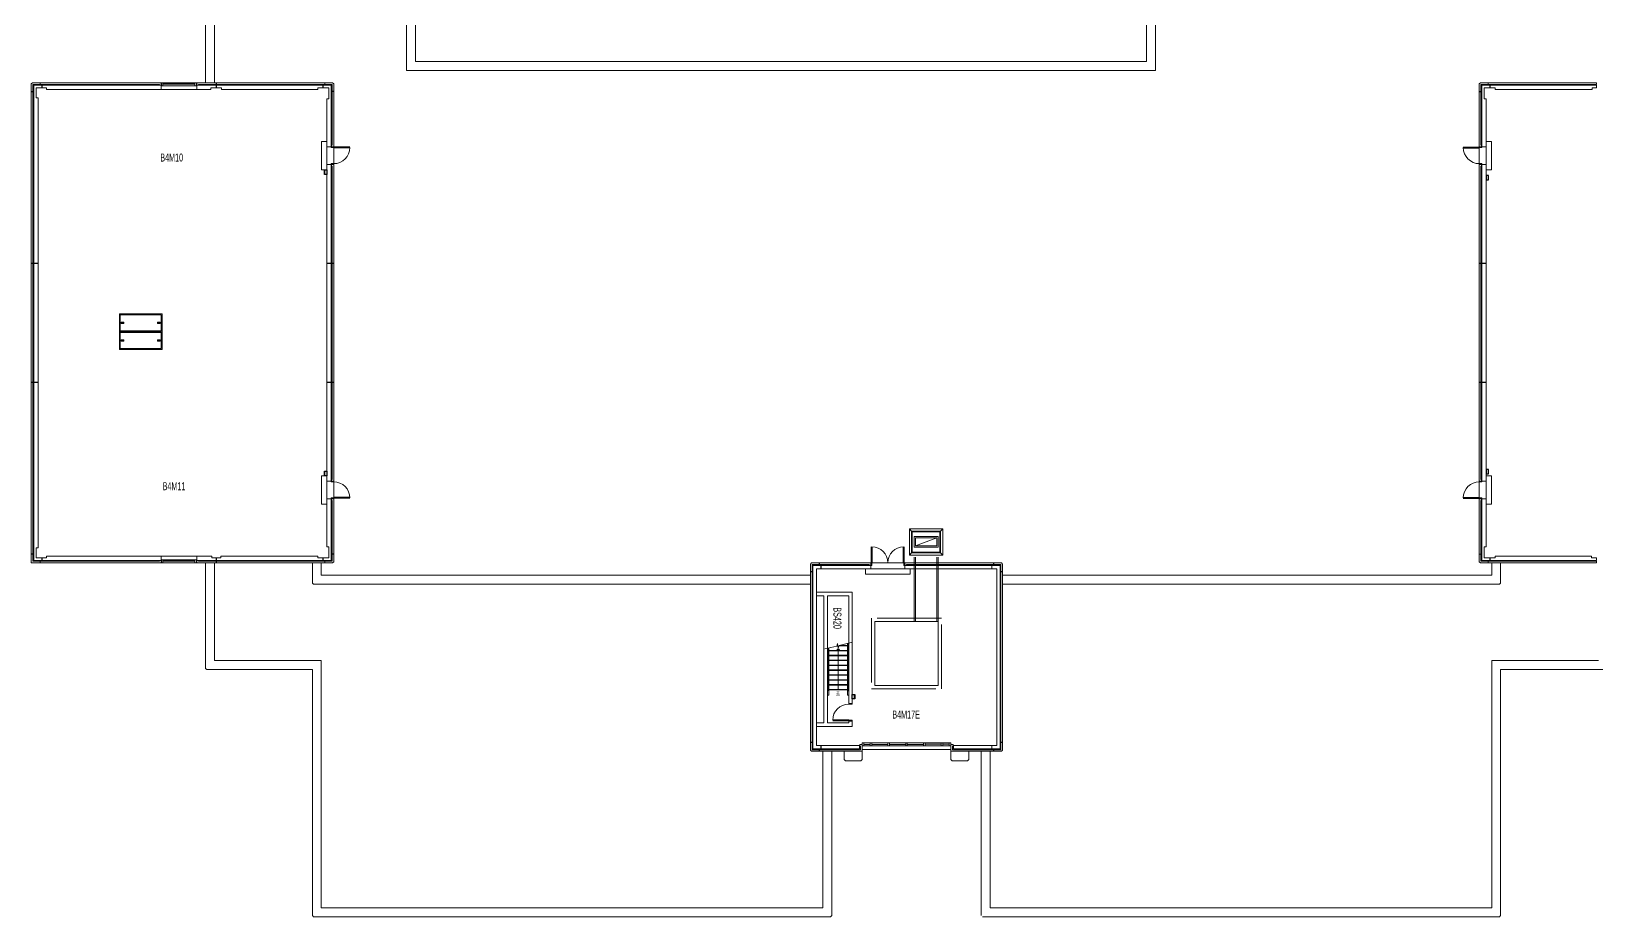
# Model space of a CAD drawing. Header units: inches. Extents: x 1.78 to 8.52, y 2.17 to 6.28.
# Drawn here: x 4.579 to 7.013, y 2.167 to 3.544 of the extents above; entities that cross this region are included whole.
import ezdxf

# ---------------------------------------------------------------- set-up
doc = ezdxf.new("R2010")
doc.units = ezdxf.units.IN
doc.header["$MEASUREMENT"] = 0
doc.linetypes.add('CENTERX2', pattern=[0.8, 0.5, -0.1, 0.1, -0.1])
doc.linetypes.add('HIDDEN', pattern=[0.075, 0.05, -0.025])
for name, color, linetype, lineweight in [('LEVEL_15', 7, 'Continuous', 15), ('LEVEL_16', 7, 'Continuous', 15), ('LEVEL_20', 7, 'Continuous', 15), ('LEVEL_22', 7, 'Continuous', 15), ('LEVEL_23', 7, 'Continuous', 15), ('LEVEL_25', 7, 'Continuous', 15), ('LEVEL_26', 7, 'Continuous', 15), ('LEVEL_40', 7, 'Continuous', 15), ('LEVEL_48', 7, 'Continuous', 15), ('LEVEL_52', 7, 'Continuous', 15), ('LEVEL_54', 7, 'Continuous', 15), ('LEVEL_57', 7, 'Continuous', 15)]:
    doc.layers.add(name, color=color, linetype=linetype, lineweight=lineweight)
doc.styles.add('SLDTEXTSTYLE0', font='TXT', dxfattribs={"width": 0.75})
doc.styles.add('SLDTEXTSTYLE1', font='TXT', dxfattribs={"width": 0.5625})
doc.styles.add('SLDTEXTSTYLE2', font='TXT', dxfattribs={"width": 0.5625})

msp = doc.modelspace()

# ---------------------------------------------------------------- linework, layer by layer
at = {"layer": 'LEVEL_15', "color": 32, "linetype": 'Continuous', "lineweight": 0}
for p, q in [((4.5812, 3.4639), (4.5794, 3.4621)), ((4.5794, 3.4621), (4.5794, 3.4503)), ((4.5931, 3.4639), (4.5812, 3.4639)), ((4.5931, 3.4614), (4.5819, 3.4614)), ((4.5819, 3.4614), (4.5819, 3.4503)), ((4.5833, 3.4404), (4.5833, 3.46)), ((4.5833, 3.46), (4.5958, 3.46)), ((4.5872, 3.4404), (4.5872, 3.4561)), ((4.5872, 3.4561), (4.5958, 3.4561)), ((4.5931, 3.4614), (4.5931, 3.4639)), ((4.5934, 3.4639), (4.7813, 3.4639)), ((4.5934, 3.4639), (4.5934, 3.4614)), ((4.5934, 3.4614), (4.7788, 3.4614)), ((4.5958, 3.4561), (4.5958, 3.46)), ((4.5962, 3.4561), (4.5962, 3.46)), ((4.5962, 3.46), (4.6029, 3.46)), ((4.5962, 3.4561), (4.6029, 3.4561)), ((4.6029, 3.46), (4.7813, 3.46)), ((4.6029, 3.4561), (4.6029, 3.4534)), ((4.7788, 3.4603), (4.7788, 3.4614)), ((4.7788, 3.4603), (4.7813, 3.4603)), ((4.7813, 3.4603), (4.7813, 3.4639)), ((4.7813, 3.46), (4.7813, 3.4534)), ((4.8366, 3.4603), (4.8366, 3.4639)), ((4.8366, 3.4639), (4.8668, 3.4639)), ((4.8366, 3.4603), (4.8391, 3.4603)), ((4.8366, 3.46), (4.8366, 3.4534)), ((4.8366, 3.46), (4.8587, 3.46)), ((4.8391, 3.4603), (4.8391, 3.4614)), ((4.8391, 3.4614), (4.8668, 3.4614)), ((4.8587, 3.46), (4.8668, 3.46)), ((4.8587, 3.4561), (4.8587, 3.4534)), ((4.8587, 3.4561), (4.8668, 3.4561)), ((4.8668, 3.4614), (4.8668, 3.4639)), ((4.8668, 3.46), (4.8668, 3.4561)), ((4.8672, 3.4614), (4.8672, 3.4639)), ((4.8672, 3.4639), (5.0355, 3.4639)), ((4.8672, 3.4614), (5.0355, 3.4614)), ((4.8753, 3.46), (4.8672, 3.46)), ((4.8672, 3.4561), (4.8672, 3.46)), ((4.8753, 3.4561), (4.8672, 3.4561)), ((4.8753, 3.46), (5.0246, 3.46)), ((4.8753, 3.4561), (4.8753, 3.4534)), ((5.0246, 3.46), (5.0327, 3.46)), ((5.0246, 3.4561), (5.0246, 3.4534)), ((5.0246, 3.4561), (5.0327, 3.4561)), ((5.0327, 3.4561), (5.0327, 3.46)), ((5.0331, 3.4561), (5.0331, 3.46)), ((5.0331, 3.46), (5.0456, 3.46)), ((5.0331, 3.4561), (5.0417, 3.4561)), ((5.0355, 3.4614), (5.0355, 3.4639)), ((5.0358, 3.4614), (5.0358, 3.4639)), ((5.0358, 3.4639), (5.0477, 3.4639)), ((5.0358, 3.4614), (5.047, 3.4614)), ((5.0417, 3.4561), (5.0417, 3.439)), ((5.0456, 3.46), (5.0456, 3.439)), ((5.047, 3.4614), (5.047, 3.4506)), ((5.0477, 3.4639), (5.0495, 3.4621)), ((5.0495, 3.4621), (5.0495, 3.4506)), ((6.832, 3.4639), (6.8302, 3.4621)), ((6.8302, 3.4503), (6.8302, 3.4621)), ((6.8438, 3.4639), (6.832, 3.4639)), ((6.8438, 3.4614), (6.8327, 3.4614)), ((6.8327, 3.4503), (6.8327, 3.4614)), ((6.8341, 3.46), (6.8341, 3.439)), ((6.8466, 3.46), (6.8341, 3.46)), ((6.8379, 3.4561), (6.8379, 3.439)), ((6.8466, 3.4561), (6.8379, 3.4561)), ((6.8438, 3.4639), (6.8438, 3.4614)), ((6.8442, 3.4639), (6.8442, 3.4614)), ((7.0125, 3.4639), (6.8442, 3.4639)), ((7.0125, 3.4614), (6.8442, 3.4614)), ((6.8466, 3.46), (6.8466, 3.4561)), ((6.8469, 3.46), (6.8469, 3.4561)), ((6.8551, 3.46), (6.8469, 3.46)), ((6.8551, 3.4561), (6.8469, 3.4561)), ((7.0058, 3.46), (6.8551, 3.46)), ((6.8551, 3.4534), (6.8551, 3.4561)), ((7.0125, 3.46), (7.0058, 3.46)), ((7.0058, 3.4534), (7.0058, 3.4561)), ((7.0125, 3.4561), (7.0058, 3.4561)), ((7.0125, 3.4614), (7.0125, 3.4639)), ((7.0125, 3.4561), (7.0125, 3.46)), ((4.5819, 3.4503), (4.5794, 3.4503)), ((4.5819, 3.4499), (4.5794, 3.4499)), ((4.5794, 3.4499), (4.5794, 3.1834)), ((4.5819, 3.4499), (4.5819, 3.1834)), ((4.5833, 3.4404), (4.5833, 3.1834)), ((4.59, 3.4404), (4.5872, 3.4404)), ((4.59, 3.4404), (4.59, 3.1834)), ((4.6029, 3.4534), (4.7813, 3.4534)), ((4.7813, 3.4534), (4.8366, 3.4534)), ((4.8366, 3.4534), (4.8587, 3.4534)), ((4.8753, 3.4534), (5.0246, 3.4534)), ((5.0389, 3.3644), (5.0389, 3.439)), ((5.0389, 3.439), (5.0417, 3.439)), ((5.0456, 3.3644), (5.0456, 3.439)), ((5.047, 3.4506), (5.0495, 3.4506)), ((5.047, 3.4503), (5.0495, 3.4503)), ((5.047, 3.4503), (5.047, 3.3669)), ((5.0495, 3.4503), (5.0495, 3.3644)), ((6.8302, 3.4503), (6.8327, 3.4503)), ((6.8302, 3.3644), (6.8302, 3.4499)), ((6.8302, 3.4499), (6.8327, 3.4499)), ((6.8327, 3.3669), (6.8327, 3.4499)), ((6.8341, 3.439), (6.8341, 3.3644)), ((6.8407, 3.439), (6.8379, 3.439)), ((6.8407, 3.439), (6.8407, 3.3644)), ((7.0058, 3.4534), (6.8551, 3.4534)), ((5.0456, 3.3644), (5.0389, 3.3644)), ((5.047, 3.3669), (5.0459, 3.3669)), ((5.0459, 3.3644), (5.0459, 3.3669)), ((5.0495, 3.3644), (5.0459, 3.3644)), ((6.8302, 3.3644), (6.8338, 3.3644)), ((6.8327, 3.3669), (6.8338, 3.3669)), ((6.8338, 3.3669), (6.8338, 3.3644)), ((6.8407, 3.3644), (6.8341, 3.3644)), ((5.0456, 3.3367), (5.0389, 3.3367)), ((5.0389, 3.1834), (5.0389, 3.3367)), ((5.0456, 3.1834), (5.0456, 3.3367)), ((5.0495, 3.3367), (5.0459, 3.3367)), ((5.0459, 3.3342), (5.0459, 3.3367)), ((5.047, 3.3342), (5.0459, 3.3342)), ((5.047, 3.3342), (5.047, 3.1834)), ((5.0495, 3.3367), (5.0495, 3.1834)), ((6.8302, 3.1834), (6.8302, 3.3367)), ((6.8302, 3.3367), (6.8338, 3.3367)), ((6.8327, 3.1834), (6.8327, 3.3342)), ((6.8327, 3.3342), (6.8338, 3.3342)), ((6.8338, 3.3367), (6.8338, 3.3342)), ((6.8341, 3.3367), (6.8407, 3.3367)), ((6.8341, 3.3367), (6.8341, 3.1834)), ((6.8407, 3.3367), (6.8407, 3.1834)), ((4.5819, 3.1834), (4.5794, 3.1834)), ((4.5794, 3.1831), (4.5794, 2.9982)), ((4.5819, 3.1831), (4.5794, 3.1831)), ((4.5819, 3.1831), (4.5819, 2.9982)), ((4.59, 3.1834), (4.5833, 3.1834)), ((4.5833, 3.1831), (4.5833, 2.9982)), ((4.59, 3.1831), (4.5833, 3.1831)), ((4.59, 3.1831), (4.59, 2.9982)), ((5.0389, 3.1834), (5.0456, 3.1834)), ((5.0389, 2.9982), (5.0389, 3.1831)), ((5.0389, 3.1831), (5.0456, 3.1831)), ((5.0456, 2.9982), (5.0456, 3.1831)), ((5.0495, 3.1834), (5.047, 3.1834)), ((5.047, 3.1831), (5.0495, 3.1831)), ((5.047, 3.1831), (5.047, 2.9982)), ((5.0495, 3.1831), (5.0495, 2.9982)), ((6.8327, 3.1834), (6.8302, 3.1834)), ((6.8302, 2.9982), (6.8302, 3.1831)), ((6.8302, 3.1831), (6.8327, 3.1831)), ((6.8327, 2.9982), (6.8327, 3.1831)), ((6.8407, 3.1834), (6.8341, 3.1834)), ((6.8341, 3.1831), (6.8341, 2.9982)), ((6.8407, 3.1831), (6.8341, 3.1831)), ((6.8407, 3.1831), (6.8407, 2.9982)), ((4.5794, 2.9982), (4.5819, 2.9982)), ((4.5794, 2.7314), (4.5794, 2.9978)), ((4.5794, 2.9978), (4.5819, 2.9978)), ((4.5819, 2.7314), (4.5819, 2.9978)), ((4.59, 2.9982), (4.5833, 2.9982)), ((4.5833, 2.7409), (4.5833, 2.9978)), ((4.5833, 2.9978), (4.59, 2.9978)), ((4.59, 2.7409), (4.59, 2.9978)), ((5.0389, 2.9982), (5.0456, 2.9982)), ((5.0389, 2.8446), (5.0389, 2.9978)), ((5.0389, 2.9978), (5.0456, 2.9978)), ((5.0456, 2.8446), (5.0456, 2.9978)), ((5.0495, 2.9982), (5.047, 2.9982)), ((5.047, 2.9978), (5.0495, 2.9978)), ((5.047, 2.9978), (5.047, 2.8471)), ((5.0495, 2.9978), (5.0495, 2.8446)), ((6.8327, 2.9982), (6.8302, 2.9982)), ((6.8302, 2.8446), (6.8302, 2.9978)), ((6.8302, 2.9978), (6.8327, 2.9978)), ((6.8327, 2.8471), (6.8327, 2.9978)), ((6.8407, 2.9982), (6.8341, 2.9982)), ((6.8341, 2.9978), (6.8341, 2.8446)), ((6.8407, 2.9978), (6.8341, 2.9978)), ((6.8407, 2.9978), (6.8407, 2.8446)), ((5.047, 2.8471), (5.0459, 2.8471)), ((5.0459, 2.8446), (5.0459, 2.8471)), ((6.8327, 2.8471), (6.8338, 2.8471)), ((6.8338, 2.8471), (6.8338, 2.8446)), ((5.0389, 2.8446), (5.0456, 2.8446)), ((5.0495, 2.8446), (5.0459, 2.8446)), ((6.8302, 2.8446), (6.8338, 2.8446)), ((6.8341, 2.8446), (6.8407, 2.8446)), ((5.0389, 2.7422), (5.0389, 2.8169)), ((5.0389, 2.8169), (5.0456, 2.8169)), ((5.0456, 2.7422), (5.0456, 2.8169)), ((5.0495, 2.8169), (5.0459, 2.8169)), ((5.0459, 2.8144), (5.0459, 2.8169)), ((5.047, 2.8144), (5.0459, 2.8144)), ((5.047, 2.8144), (5.047, 2.7314)), ((5.0495, 2.8169), (5.0495, 2.7314)), ((6.8302, 2.731), (6.8302, 2.8169)), ((6.8302, 2.8169), (6.8338, 2.8169)), ((6.8327, 2.731), (6.8327, 2.8144)), ((6.8327, 2.8144), (6.8338, 2.8144)), ((6.8338, 2.8169), (6.8338, 2.8144)), ((6.8341, 2.8169), (6.8407, 2.8169)), ((6.8341, 2.8169), (6.8341, 2.7422)), ((6.8407, 2.8169), (6.8407, 2.7422)), ((4.5794, 2.7314), (4.5819, 2.7314)), ((4.5794, 2.731), (4.5794, 2.7174)), ((4.5819, 2.731), (4.5794, 2.731)), ((4.5819, 2.731), (4.5819, 2.7199)), ((4.5833, 2.7409), (4.5833, 2.7212)), ((4.5872, 2.7409), (4.59, 2.7409)), ((4.5872, 2.7409), (4.5872, 2.7251)), ((4.6029, 2.7279), (4.7813, 2.7279)), ((4.6029, 2.7279), (4.6029, 2.7251)), ((4.7813, 2.7279), (4.7813, 2.7212)), ((4.7813, 2.7279), (4.8366, 2.7279)), ((4.8366, 2.7279), (4.8601, 2.7279)), ((4.8366, 2.7279), (4.8366, 2.7212)), ((4.8601, 2.7279), (4.8601, 2.7251)), ((4.8739, 2.7279), (5.0246, 2.7279)), ((4.8739, 2.7279), (4.8739, 2.7251)), ((5.0246, 2.7279), (5.0246, 2.7251)), ((5.0389, 2.7422), (5.0417, 2.7422)), ((5.0417, 2.7251), (5.0417, 2.7422)), ((5.0456, 2.7212), (5.0456, 2.7422)), ((5.0495, 2.7314), (5.047, 2.7314)), ((5.047, 2.731), (5.047, 2.7199)), ((5.0495, 2.731), (5.047, 2.731)), ((5.0495, 2.731), (5.0495, 2.7192)), ((6.8327, 2.731), (6.8302, 2.731)), ((6.8327, 2.7307), (6.8302, 2.7307)), ((6.8302, 2.7192), (6.8302, 2.7307)), ((6.8327, 2.7199), (6.8327, 2.7307)), ((6.8341, 2.7212), (6.8341, 2.7422)), ((6.8379, 2.7251), (6.8379, 2.7422)), ((6.8407, 2.7422), (6.8379, 2.7422)), ((7.0044, 2.7279), (6.8551, 2.7279)), ((6.8551, 2.7251), (6.8551, 2.7279)), ((7.0044, 2.7251), (7.0044, 2.7279)), ((4.5794, 2.7174), (4.5931, 2.7174)), ((4.5819, 2.7199), (4.5931, 2.7199)), ((4.5833, 2.7212), (4.5958, 2.7212)), ((4.5872, 2.7251), (4.5958, 2.7251)), ((4.5931, 2.7199), (4.5931, 2.7174)), ((4.5934, 2.7199), (4.7788, 2.7199)), ((4.5934, 2.7199), (4.5934, 2.7174)), ((4.5934, 2.7174), (4.7813, 2.7174)), ((4.5958, 2.7251), (4.5958, 2.7212)), ((4.5962, 2.7251), (4.6029, 2.7251)), ((4.5962, 2.7251), (4.5962, 2.7212)), ((4.5962, 2.7212), (4.6029, 2.7212)), ((4.6029, 2.7212), (4.7813, 2.7212)), ((4.7788, 2.721), (4.7788, 2.7199)), ((4.7813, 2.721), (4.7788, 2.721)), ((4.7813, 2.721), (4.7813, 2.7174)), ((4.8366, 2.7212), (4.8601, 2.7212)), ((4.8366, 2.721), (4.8366, 2.7174)), ((4.8391, 2.721), (4.8366, 2.721)), ((4.8366, 2.7174), (4.8668, 2.7174)), ((4.8391, 2.721), (4.8391, 2.7199)), ((4.8391, 2.7199), (4.8668, 2.7199)), ((4.8668, 2.7251), (4.8601, 2.7251)), ((4.8668, 2.7212), (4.8601, 2.7212)), ((4.8668, 2.7212), (4.8668, 2.7251)), ((4.8668, 2.7199), (4.8668, 2.7174)), ((4.8672, 2.7251), (4.8739, 2.7251)), ((4.8672, 2.7251), (4.8672, 2.7212)), ((4.8672, 2.7212), (4.8739, 2.7212)), ((4.8672, 2.7199), (4.8672, 2.7174)), ((4.8672, 2.7199), (5.0355, 2.7199)), ((4.8672, 2.7174), (5.0355, 2.7174)), ((4.8739, 2.7212), (5.0246, 2.7212)), ((5.0246, 2.7251), (5.0327, 2.7251)), ((5.0246, 2.7212), (5.0327, 2.7212)), ((5.0327, 2.7212), (5.0327, 2.7251)), ((5.0331, 2.7212), (5.0331, 2.7251)), ((5.0331, 2.7251), (5.0417, 2.7251)), ((5.0331, 2.7212), (5.0456, 2.7212)), ((5.0355, 2.7174), (5.0355, 2.7199)), ((5.0358, 2.7174), (5.0358, 2.7199)), ((5.0358, 2.7199), (5.047, 2.7199)), ((5.0358, 2.7174), (5.0477, 2.7174)), ((5.0477, 2.7174), (5.0495, 2.7192)), ((5.7905, 2.7155), (5.7923, 2.7174)), ((5.7905, 2.7037), (5.7905, 2.7155)), ((5.793, 2.7037), (5.7905, 2.7037)), ((5.7905, 2.4383), (5.7905, 2.7034)), ((5.7905, 2.7034), (5.793, 2.7034)), ((5.8042, 2.7174), (5.7923, 2.7174)), ((5.8042, 2.7149), (5.793, 2.7149)), ((5.793, 2.7037), (5.793, 2.7149)), ((5.793, 2.4383), (5.793, 2.7034)), ((5.7944, 2.4282), (5.7944, 2.7135)), ((5.7944, 2.7135), (5.8069, 2.7135)), ((5.7997, 2.4334), (5.7997, 2.7082)), ((5.7997, 2.7082), (5.8069, 2.7082)), ((5.8042, 2.7174), (5.8042, 2.7149)), ((5.8045, 2.7174), (5.8045, 2.7149)), ((5.8845, 2.7174), (5.8045, 2.7174)), ((5.882, 2.7149), (5.8045, 2.7149)), ((5.8069, 2.7082), (5.8069, 2.7135)), ((5.8073, 2.7082), (5.8073, 2.7135)), ((5.8073, 2.7135), (5.8845, 2.7135)), ((5.8073, 2.7082), (5.8845, 2.7082)), ((5.882, 2.7137), (5.882, 2.7149)), ((5.882, 2.7137), (5.8845, 2.7137)), ((5.8845, 2.7137), (5.8845, 2.7174)), ((5.8845, 2.7135), (5.8845, 2.7082)), ((5.9371, 2.7137), (5.9371, 2.7174)), ((5.9371, 2.7174), (6.0751, 2.7174)), ((5.9371, 2.7137), (5.9396, 2.7137)), ((6.0724, 2.7135), (5.9371, 2.7135)), ((5.9371, 2.7082), (5.9371, 2.7135)), ((6.0724, 2.7082), (5.9371, 2.7082)), ((5.9396, 2.7137), (5.9396, 2.7149)), ((5.9396, 2.7149), (6.0751, 2.7149)), ((6.0724, 2.7135), (6.0724, 2.7082)), ((6.0727, 2.7135), (6.0727, 2.7082)), ((6.0853, 2.7135), (6.0727, 2.7135)), ((6.08, 2.7082), (6.0727, 2.7082)), ((6.0751, 2.7149), (6.0751, 2.7174)), ((6.0755, 2.7149), (6.0755, 2.7174)), ((6.0755, 2.7174), (6.0873, 2.7174)), ((6.0755, 2.7149), (6.0866, 2.7149)), ((6.08, 2.4334), (6.08, 2.7082)), ((6.0853, 2.4282), (6.0853, 2.7135)), ((6.0866, 2.7037), (6.0866, 2.7149)), ((6.0891, 2.7037), (6.0866, 2.7037)), ((6.0866, 2.4383), (6.0866, 2.7034)), ((6.0866, 2.7034), (6.0891, 2.7034)), ((6.0873, 2.7174), (6.0891, 2.7155)), ((6.0891, 2.7037), (6.0891, 2.7155)), ((6.0891, 2.4383), (6.0891, 2.7034)), ((6.832, 2.7174), (6.8302, 2.7192)), ((6.8438, 2.7174), (6.832, 2.7174)), ((6.8438, 2.7199), (6.8327, 2.7199)), ((6.8466, 2.7212), (6.8341, 2.7212)), ((6.8466, 2.7251), (6.8379, 2.7251)), ((6.8438, 2.7199), (6.8438, 2.7174)), ((6.8442, 2.7199), (6.8442, 2.7174)), ((7.0125, 2.7199), (6.8442, 2.7199)), ((7.0125, 2.7174), (6.8442, 2.7174)), ((6.8466, 2.7251), (6.8466, 2.7212)), ((6.8469, 2.7251), (6.8469, 2.7212)), ((6.8551, 2.7251), (6.8469, 2.7251)), ((6.8551, 2.7212), (6.8469, 2.7212)), ((7.0044, 2.7212), (6.8551, 2.7212)), ((7.0044, 2.7251), (7.0125, 2.7251)), ((7.0044, 2.7212), (7.0125, 2.7212)), ((7.0125, 2.7251), (7.0125, 2.7212)), ((7.0125, 2.7199), (7.0125, 2.7174)), ((5.7905, 2.4383), (5.793, 2.4383)), ((5.7905, 2.4379), (5.7905, 2.4261)), ((5.793, 2.4379), (5.7905, 2.4379)), ((5.793, 2.4379), (5.793, 2.4268)), ((5.8069, 2.4334), (5.7997, 2.4334)), ((5.8069, 2.4334), (5.8069, 2.4282)), ((5.8073, 2.4334), (5.8073, 2.4282)), ((5.8667, 2.4334), (5.8073, 2.4334)), ((5.8667, 2.4282), (5.8667, 2.4334)), ((5.8707, 2.4348), (5.8671, 2.4348)), ((5.8671, 2.4323), (5.8671, 2.4348)), ((5.8707, 2.4243), (5.8707, 2.4348)), ((6.0126, 2.4348), (6.0089, 2.4348)), ((6.0089, 2.4348), (6.0089, 2.4243)), ((6.0126, 2.4323), (6.0126, 2.4348)), ((6.0724, 2.4334), (6.0129, 2.4334)), ((6.0129, 2.4282), (6.0129, 2.4334)), ((6.0724, 2.4334), (6.0724, 2.4282)), ((6.0727, 2.4334), (6.0727, 2.4282)), ((6.08, 2.4334), (6.0727, 2.4334)), ((6.0866, 2.4383), (6.0891, 2.4383)), ((6.0866, 2.4268), (6.0866, 2.4379)), ((6.0866, 2.4379), (6.0891, 2.4379)), ((6.0891, 2.4261), (6.0891, 2.4379)), ((5.7905, 2.4261), (5.7923, 2.4243)), ((5.7923, 2.4243), (5.8042, 2.4243)), ((5.793, 2.4268), (5.8042, 2.4268)), ((5.8069, 2.4282), (5.7944, 2.4282)), ((5.8042, 2.4268), (5.8042, 2.4243)), ((5.8045, 2.4268), (5.8682, 2.4268)), ((5.8045, 2.4268), (5.8045, 2.4243)), ((5.8045, 2.4243), (5.8707, 2.4243)), ((5.8667, 2.4282), (5.8073, 2.4282)), ((5.8431, 2.4243), (5.8431, 2.4116)), ((5.8431, 2.4116), (5.8449, 2.4097)), ((5.8449, 2.4097), (5.8689, 2.4097)), ((5.8682, 2.4323), (5.8671, 2.4323)), ((5.8682, 2.4268), (5.8682, 2.4323)), ((5.8689, 2.4097), (5.8707, 2.4116)), ((6.0089, 2.427), (5.8707, 2.427)), ((5.8707, 2.4116), (5.8707, 2.4243)), ((6.0089, 2.4243), (6.0751, 2.4243)), ((6.0089, 2.4243), (6.0089, 2.4116)), ((6.0089, 2.4116), (6.0108, 2.4097)), ((6.0108, 2.4097), (6.0348, 2.4097)), ((6.0126, 2.4323), (6.0115, 2.4323)), ((6.0115, 2.4323), (6.0115, 2.4268)), ((6.0115, 2.4268), (6.0751, 2.4268)), ((6.0724, 2.4282), (6.0129, 2.4282)), ((6.0348, 2.4097), (6.0366, 2.4116)), ((6.0366, 2.4116), (6.0366, 2.4243)), ((6.0853, 2.4282), (6.0727, 2.4282)), ((6.0751, 2.4268), (6.0751, 2.4243)), ((6.0755, 2.4268), (6.0866, 2.4268)), ((6.0755, 2.4268), (6.0755, 2.4243)), ((6.0755, 2.4243), (6.0873, 2.4243)), ((6.0873, 2.4243), (6.0891, 2.4261))]:
    msp.add_line(p, q, dxfattribs=at)
at = {"layer": 'LEVEL_16', "color": 155, "linetype": 'Continuous', "lineweight": 0}
for p, q in [((4.7816, 3.4639), (4.7816, 3.4591)), ((4.784, 3.4639), (4.7816, 3.4639)), ((4.7816, 3.4591), (4.784, 3.4591)), ((4.784, 3.4591), (4.784, 3.4639)), ((4.8338, 3.4639), (4.784, 3.4639)), ((4.8338, 3.4591), (4.784, 3.4591)), ((4.8338, 3.4639), (4.8338, 3.4591)), ((4.8362, 3.4639), (4.8338, 3.4639)), ((4.8338, 3.4591), (4.8362, 3.4591)), ((4.8362, 3.4591), (4.8362, 3.4639)), ((4.7816, 2.7174), (4.7816, 2.7222)), ((4.7816, 2.7222), (4.784, 2.7222)), ((4.784, 2.7174), (4.7816, 2.7174)), ((4.784, 2.7222), (4.784, 2.7174)), ((4.8338, 2.7222), (4.784, 2.7222)), ((4.8338, 2.7174), (4.784, 2.7174)), ((4.8338, 2.7174), (4.8338, 2.7222)), ((4.8338, 2.7222), (4.8362, 2.7222)), ((4.8362, 2.7174), (4.8338, 2.7174)), ((4.8362, 2.7222), (4.8362, 2.7174)), ((5.871, 2.4326), (5.871, 2.4374)), ((5.871, 2.4374), (5.8735, 2.4374)), ((5.8735, 2.4374), (5.8735, 2.4326)), ((6.0062, 2.4374), (5.8735, 2.4374)), ((5.8735, 2.435), (5.8833, 2.435)), ((5.8833, 2.4326), (5.8833, 2.4374)), ((5.8833, 2.4374), (5.8857, 2.4374)), ((5.8857, 2.4374), (5.8857, 2.4326)), ((5.8857, 2.435), (5.911, 2.435)), ((5.911, 2.4326), (5.911, 2.4374)), ((5.911, 2.4374), (5.9134, 2.4374)), ((5.9134, 2.4374), (5.9134, 2.4326)), ((5.9134, 2.435), (5.9386, 2.435)), ((5.9386, 2.4326), (5.9386, 2.4374)), ((5.9386, 2.4374), (5.941, 2.4374)), ((5.941, 2.4374), (5.941, 2.4326)), ((5.941, 2.435), (5.9663, 2.435)), ((5.9663, 2.4374), (5.9663, 2.4326)), ((5.9687, 2.4374), (5.9663, 2.4374)), ((5.9687, 2.4326), (5.9687, 2.4374)), ((5.9687, 2.4353), (5.9939, 2.4353)), ((5.9939, 2.4374), (5.9939, 2.4326)), ((5.9963, 2.4374), (5.9939, 2.4374)), ((5.9963, 2.4326), (5.9963, 2.4374)), ((5.9963, 2.4353), (6.0062, 2.4353)), ((6.0062, 2.4326), (6.0062, 2.4374)), ((6.0062, 2.4374), (6.0086, 2.4374)), ((6.0086, 2.4374), (6.0086, 2.4326)), ((5.8735, 2.4326), (5.871, 2.4326)), ((5.8735, 2.4326), (6.0062, 2.4326)), ((5.8857, 2.4326), (5.8833, 2.4326)), ((5.9134, 2.4326), (5.911, 2.4326)), ((5.941, 2.4326), (5.9386, 2.4326)), ((5.9663, 2.4326), (5.9687, 2.4326)), ((5.9939, 2.4326), (5.9963, 2.4326)), ((6.0086, 2.4326), (6.0062, 2.4326))]:
    msp.add_line(p, q, dxfattribs=at)
at = {"layer": 'LEVEL_16', "color": 155, "linetype": 'HIDDEN', "lineweight": 30}
for p, q in [((4.8338, 3.4615), (4.784, 3.4615)), ((4.8338, 2.7198), (4.784, 2.7198))]:
    msp.add_line(p, q, dxfattribs=at)
at = {"layer": 'LEVEL_20', "color": 3, "linetype": 'Continuous', "lineweight": 0}
for p, q in [((5.0306, 3.3284), (5.0306, 3.3727)), ((5.0306, 3.3727), (5.0389, 3.3727)), ((5.0389, 3.3367), (5.0389, 3.3644)), ((5.0495, 3.3367), (5.0495, 3.3644)), ((6.8302, 3.3367), (6.8302, 3.3644)), ((6.849, 3.3727), (6.8407, 3.3727)), ((6.8407, 3.3367), (6.8407, 3.3644)), ((6.849, 3.3284), (6.849, 3.3727)), ((5.0306, 3.3284), (5.0389, 3.3284)), ((6.849, 3.3284), (6.8407, 3.3284)), ((5.0306, 2.8086), (5.0306, 2.8528)), ((5.0306, 2.8528), (5.0389, 2.8528)), ((6.849, 2.8528), (6.8407, 2.8528)), ((6.849, 2.8086), (6.849, 2.8528)), ((5.0389, 2.8169), (5.0389, 2.8446)), ((5.0495, 2.8169), (5.0495, 2.8446)), ((6.8302, 2.8169), (6.8302, 2.8446)), ((6.8407, 2.8169), (6.8407, 2.8446)), ((5.0306, 2.8086), (5.0389, 2.8086)), ((6.849, 2.8086), (6.8407, 2.8086)), ((5.8762, 2.6999), (5.8762, 2.7082)), ((5.8845, 2.7174), (5.9371, 2.7174)), ((5.8845, 2.7082), (5.9371, 2.7082)), ((5.9454, 2.6999), (5.9454, 2.7082)), ((5.8762, 2.6999), (5.9454, 2.6999)), ((5.8168, 2.5186), (5.8168, 2.5891)), ((5.8178, 2.5186), (5.8178, 2.5846)), ((5.8178, 2.5812), (5.8489, 2.5812)), ((5.8316, 2.5888), (5.8332, 2.5888)), ((5.8352, 2.5888), (5.8489, 2.5888)), ((5.8489, 2.5186), (5.8489, 2.5923)), ((5.8178, 2.5736), (5.8489, 2.5736)), ((5.8178, 2.566), (5.8489, 2.566)), ((5.8178, 2.5584), (5.8489, 2.5584)), ((5.8178, 2.5508), (5.8489, 2.5508)), ((5.8178, 2.5432), (5.8489, 2.5432)), ((5.8178, 2.5356), (5.8489, 2.5356)), ((5.8178, 2.5186), (5.8168, 2.5186)), ((5.8178, 2.528), (5.8489, 2.528)), ((5.8178, 2.5203), (5.8489, 2.5203)), ((5.8489, 2.5186), (5.85, 2.5186))]:
    msp.add_line(p, q, dxfattribs=at)
at = {"layer": 'LEVEL_20', "color": 2, "linetype": 'Continuous', "lineweight": 0}
for p, q in [((5.8168, 2.6627), (5.8168, 2.5466)), ((5.85, 2.6627), (5.85, 2.5466))]:
    msp.add_line(p, q, dxfattribs=at)
at = {"layer": 'LEVEL_20', "color": 7, "linetype": 'Continuous', "lineweight": 0}
for p, q in [((5.8129, 2.5834), (5.8313, 2.5879)), ((5.8313, 2.5879), (5.8327, 2.5919)), ((5.8327, 2.5919), (5.8338, 2.5847)), ((5.8338, 2.5847), (5.8353, 2.5889)), ((5.8353, 2.5889), (5.8559, 2.594))]:
    msp.add_line(p, q, dxfattribs=at)
at = {"layer": 'LEVEL_20', "color": 3, "linetype": 'HIDDEN', "lineweight": 0}
for p, q in [((5.8178, 2.5805), (5.8489, 2.5805)), ((5.8313, 2.5881), (5.8333, 2.5881)), ((5.835, 2.5881), (5.8489, 2.5881)), ((5.8178, 2.5729), (5.8489, 2.5729)), ((5.8178, 2.5653), (5.8489, 2.5653)), ((5.8178, 2.5577), (5.8489, 2.5577)), ((5.8178, 2.5501), (5.8489, 2.5501)), ((5.8178, 2.5425), (5.8489, 2.5425)), ((5.8178, 2.5349), (5.8489, 2.5349)), ((5.8178, 2.5273), (5.8489, 2.5273)), ((5.8178, 2.5197), (5.8489, 2.5197))]:
    msp.add_line(p, q, dxfattribs=at)
at = {"layer": 'LEVEL_20', "color": 3, "linetype": 'CENTERX2', "lineweight": 0}
for p, q in [((5.8189, 2.5114), (5.8189, 2.5849)), ((5.8479, 2.5114), (5.8479, 2.592)), ((5.8189, 2.5114), (5.8168, 2.5114)), ((5.8479, 2.5114), (5.85, 2.5114))]:
    msp.add_line(p, q, dxfattribs=at)
at = {"layer": 'LEVEL_22', "color": 120, "linetype": 'Continuous', "lineweight": 0}
for p, q in [((5.9962, 2.7702), (5.9443, 2.7702)), ((5.9443, 2.7702), (5.9443, 2.7295)), ((5.9478, 2.7668), (5.9443, 2.7702)), ((5.9927, 2.7668), (5.9478, 2.7668)), ((5.9478, 2.7668), (5.9478, 2.7329)), ((5.9917, 2.7657), (5.9488, 2.7657)), ((5.9488, 2.7657), (5.9488, 2.7339)), ((5.9917, 2.7339), (5.9917, 2.7657)), ((5.9927, 2.7668), (5.9962, 2.7702)), ((5.9927, 2.7329), (5.9927, 2.7668)), ((5.9962, 2.7295), (5.9962, 2.7702)), ((5.9478, 2.7329), (5.9443, 2.7295)), ((5.9443, 2.7295), (5.9962, 2.7295)), ((5.9478, 2.7329), (5.9927, 2.7329)), ((5.9488, 2.7339), (5.9917, 2.7339)), ((5.9927, 2.7329), (5.9962, 2.7295))]:
    msp.add_line(p, q, dxfattribs=at)
at = {"layer": 'LEVEL_22', "color": 120, "linetype": 'HIDDEN', "lineweight": 0}
for p, q in [((5.9889, 2.7581), (5.9516, 2.7581)), ((5.9516, 2.7581), (5.9516, 2.7416)), ((5.9868, 2.7561), (5.9537, 2.7561)), ((5.9537, 2.7561), (5.9537, 2.7436)), ((5.9537, 2.7436), (5.9868, 2.7561)), ((5.9868, 2.7436), (5.9868, 2.7561)), ((5.9889, 2.7416), (5.9889, 2.7581)), ((5.9516, 2.6261), (5.9516, 2.7416)), ((5.9516, 2.7416), (5.9889, 2.7416)), ((5.9537, 2.7436), (5.9868, 2.7436)), ((5.9537, 2.6261), (5.9537, 2.7416)), ((5.9868, 2.6261), (5.9868, 2.7416)), ((5.9889, 2.6261), (5.9889, 2.7416))]:
    msp.add_line(p, q, dxfattribs=at)
at = {"layer": 'LEVEL_23', "color": 2, "linetype": 'Continuous', "lineweight": 0}
for p, q in [((5.7999, 2.6717), (5.8555, 2.6717)), ((5.7999, 2.6717), (5.7999, 2.6662)), ((5.7999, 2.6662), (5.8113, 2.6662)), ((5.8113, 2.4685), (5.8113, 2.6662)), ((5.8168, 2.4685), (5.8168, 2.6662)), ((5.85, 2.6662), (5.8168, 2.6662)), ((5.85, 2.4989), (5.85, 2.6662)), ((5.8555, 2.4989), (5.8555, 2.6717)), ((5.8555, 2.5114), (5.8555, 2.5079)), ((5.85, 2.4989), (5.8555, 2.4989)), ((5.7999, 2.4685), (5.8113, 2.4685)), ((5.7999, 2.4685), (5.7999, 2.463)), ((5.7999, 2.463), (5.8555, 2.463)), ((5.85, 2.4685), (5.8168, 2.4685)), ((5.85, 2.4685), (5.85, 2.4713)), ((5.85, 2.4713), (5.8555, 2.4713)), ((5.8555, 2.463), (5.8555, 2.4713))]:
    msp.add_line(p, q, dxfattribs=at)
at = {"layer": 'LEVEL_23', "color": 2, "linetype": 'HIDDEN', "lineweight": 0}
for p, q in [((5.9942, 2.6314), (5.8855, 2.6314)), ((5.8855, 2.6314), (5.8855, 2.5213)), ((5.9942, 2.5213), (5.9942, 2.6314)), ((5.9889, 2.6261), (5.8907, 2.6261)), ((5.8907, 2.6261), (5.8907, 2.5266)), ((5.9889, 2.5266), (5.9889, 2.6261)), ((5.8855, 2.5213), (5.9942, 2.5213)), ((5.8907, 2.5266), (5.9889, 2.5266))]:
    msp.add_line(p, q, dxfattribs=at)
at = {"layer": 'LEVEL_25', "color": 2, "linetype": 'Continuous', "lineweight": 40}
for p, q in [((5.0744, 3.363), (5.0495, 3.363)), ((6.8053, 3.363), (6.8302, 3.363)), ((5.0744, 2.8183), (5.0495, 2.8183)), ((6.8053, 2.8183), (6.8302, 2.8183)), ((5.8859, 2.7174), (5.8859, 2.7422)), ((5.9357, 2.7174), (5.9357, 2.7422)), ((5.8251, 2.4727), (5.85, 2.4727))]:
    msp.add_line(p, q, dxfattribs=at)
at = {"layer": 'LEVEL_25', "color": 2, "linetype": 'Continuous', "lineweight": 0}
for centre, major_axis, start_param, end_param in [((5.0495, 3.363), (0, -0.0249), 6.283185, 7.853981), ((6.8302, 3.363), (0.0249, 0), 3.141593, 4.712389), ((5.0495, 2.8183), (-0.0249, 0), 3.141593, 4.712389), ((6.8302, 2.8183), (0, 0.0249), 6.283185, 7.853981), ((5.8859, 2.7174), (0.0249, 0), 0, 1.570791), ((5.9357, 2.7174), (-0.0249, 0), 4.712394, 6.283185), ((5.85, 2.4727), (0, 0.0249), 6.283185, 7.853981)]:
    msp.add_ellipse(centre, major_axis=major_axis, ratio=1, start_param=start_param, end_param=end_param, dxfattribs=at)
at = {"layer": 'LEVEL_26', "color": 2, "linetype": 'Continuous', "lineweight": 0}
for p, q in [((5.0453, 3.363), (5.0453, 3.3644)), ((5.0495, 3.363), (5.0453, 3.363)), ((5.0495, 3.3644), (5.0495, 3.363)), ((6.8302, 3.3644), (6.8302, 3.363)), ((6.8302, 3.363), (6.8343, 3.363)), ((6.8343, 3.363), (6.8343, 3.3644)), ((5.0495, 3.3381), (5.0453, 3.3381)), ((5.0453, 3.3381), (5.0453, 3.3367)), ((5.0495, 3.3367), (5.0495, 3.3381)), ((6.8302, 3.3367), (6.8302, 3.3381)), ((6.8302, 3.3381), (6.8343, 3.3381)), ((6.8343, 3.3381), (6.8343, 3.3367)), ((5.0453, 2.8432), (5.0453, 2.8446)), ((5.0495, 2.8432), (5.0453, 2.8432)), ((5.0495, 2.8446), (5.0495, 2.8432)), ((6.8302, 2.8446), (6.8302, 2.8432)), ((6.8302, 2.8432), (6.8343, 2.8432)), ((6.8343, 2.8432), (6.8343, 2.8446)), ((5.0495, 2.8183), (5.0453, 2.8183)), ((5.0453, 2.8183), (5.0453, 2.8169)), ((5.0495, 2.8169), (5.0495, 2.8183)), ((6.8302, 2.8169), (6.8302, 2.8183)), ((6.8302, 2.8183), (6.8343, 2.8183)), ((6.8343, 2.8183), (6.8343, 2.8169)), ((5.8845, 2.7174), (5.8859, 2.7174)), ((5.8859, 2.7132), (5.8845, 2.7132)), ((5.8859, 2.7174), (5.8859, 2.7132)), ((5.9371, 2.7174), (5.9357, 2.7174)), ((5.9357, 2.7174), (5.9357, 2.7132)), ((5.9357, 2.7132), (5.9371, 2.7132)), ((5.85, 2.4989), (5.85, 2.4975)), ((5.85, 2.4975), (5.8555, 2.4975)), ((5.8555, 2.4975), (5.8555, 2.4989)), ((5.85, 2.4713), (5.85, 2.4727)), ((5.85, 2.4727), (5.8555, 2.4727)), ((5.8555, 2.4727), (5.8555, 2.4713))]:
    msp.add_line(p, q, dxfattribs=at)
at = {"layer": 'LEVEL_40', "color": 2, "linetype": 'Continuous', "lineweight": 30}
for q in [(5.8309, 2.5811), (5.8358, 2.5811)]:
    msp.add_line((5.8334, 2.5835), q, dxfattribs=at)
at = {"layer": 'LEVEL_40', "color": 2, "linetype": 'Continuous', "lineweight": 0}
msp.add_line((5.8334, 2.5197), (5.8334, 2.5835), dxfattribs=at)
at = {"layer": 'LEVEL_52', "color": 83, "linetype": 'Continuous', "lineweight": 0}
for p, q in [((4.7163, 3.1045), (4.7163, 3.0492)), ((4.7163, 3.1045), (4.7827, 3.1045)), ((4.7177, 3.1031), (4.7813, 3.1031)), ((4.7177, 3.0782), (4.7177, 3.1031)), ((4.7191, 3.0917), (4.7232, 3.0917)), ((4.7191, 3.0896), (4.7191, 3.0917)), ((4.7232, 3.0917), (4.7232, 3.0896)), ((4.7799, 3.0917), (4.7757, 3.0917)), ((4.7757, 3.0917), (4.7757, 3.0896)), ((4.7799, 3.0896), (4.7799, 3.0917)), ((4.7813, 3.1031), (4.7813, 3.0782)), ((4.7827, 3.1045), (4.7827, 3.0492)), ((4.7163, 3.0768), (4.7827, 3.0768)), ((4.7813, 3.0782), (4.7177, 3.0782)), ((4.7813, 3.0754), (4.7177, 3.0754)), ((4.7177, 3.0754), (4.7177, 3.0505)), ((4.7232, 3.0896), (4.7191, 3.0896)), ((4.7757, 3.0896), (4.7799, 3.0896)), ((4.7813, 3.0505), (4.7813, 3.0754)), ((4.7163, 3.0492), (4.7827, 3.0492)), ((4.7177, 3.0505), (4.7813, 3.0505)), ((4.7232, 3.064), (4.7191, 3.064)), ((4.7191, 3.064), (4.7191, 3.062)), ((4.7191, 3.062), (4.7232, 3.062)), ((4.7232, 3.062), (4.7232, 3.064)), ((4.7757, 3.062), (4.7757, 3.064)), ((4.7757, 3.064), (4.7799, 3.064)), ((4.7799, 3.062), (4.7757, 3.062)), ((4.7799, 3.064), (4.7799, 3.062))]:
    msp.add_line(p, q, dxfattribs=at)
at = {"layer": 'LEVEL_52', "color": 83, "linetype": 'Continuous', "lineweight": 30}
for p, q in [((4.7198, 3.0906), (4.7225, 3.0906)), ((4.7792, 3.0906), (4.7764, 3.0906)), ((4.7198, 3.063), (4.7225, 3.063)), ((4.7792, 3.063), (4.7764, 3.063))]:
    msp.add_line(p, q, dxfattribs=at)
at = {"layer": 'LEVEL_54', "color": 32, "linetype": 'Continuous', "lineweight": 30}
for p, q in [((5.0351, 3.3284), (5.0389, 3.3284)), ((5.0351, 3.3215), (5.0351, 3.3284)), ((5.0389, 3.3215), (5.0351, 3.3215)), ((5.0389, 3.3284), (5.0389, 3.3215)), ((6.8445, 3.3196), (6.8407, 3.3196)), ((6.8407, 3.3196), (6.8407, 3.3127)), ((6.8407, 3.3127), (6.8445, 3.3127)), ((6.8445, 3.3127), (6.8445, 3.3196)), ((5.0351, 2.8598), (5.0389, 2.8598)), ((5.0351, 2.8528), (5.0351, 2.8598)), ((5.0389, 2.8528), (5.0351, 2.8528)), ((5.0389, 2.8598), (5.0389, 2.8528)), ((6.8445, 2.8625), (6.8407, 2.8625)), ((6.8407, 2.8625), (6.8407, 2.8556)), ((6.8407, 2.8556), (6.8445, 2.8556)), ((6.8445, 2.8556), (6.8445, 2.8625)), ((5.8555, 2.5058), (5.8555, 2.5127)), ((5.8555, 2.5127), (5.8593, 2.5127)), ((5.8593, 2.5127), (5.8593, 2.5058)), ((5.8593, 2.5058), (5.8555, 2.5058))]:
    msp.add_line(p, q, dxfattribs=at)
at = {"layer": 'LEVEL_54', "color": 32, "linetype": 'Continuous', "lineweight": 0}
for p, q in [((5.0358, 3.3284), (5.0358, 3.3215)), ((6.8438, 3.3196), (6.8438, 3.3127)), ((5.0358, 2.8598), (5.0358, 2.8528)), ((6.8438, 2.8625), (6.8438, 2.8556)), ((5.8586, 2.5058), (5.8586, 2.5127))]:
    msp.add_line(p, q, dxfattribs=at)
at = {"layer": 'LEVEL_57', "color": 32, "linetype": 'Continuous', "lineweight": 0}
for p, q in [((5.1628, 3.4832), (5.1628, 3.9865)), ((5.1767, 3.4971), (5.1767, 3.9865)), ((6.3131, 3.9865), (6.3131, 3.4971)), ((6.3269, 3.9865), (6.3269, 3.4832)), ((4.8504, 3.4639), (4.8504, 3.628)), ((4.8642, 3.4639), (4.8642, 3.616)), ((5.1628, 3.4832), (6.3269, 3.4832)), ((5.1767, 3.4971), (6.3131, 3.4971)), ((4.8504, 2.7174), (4.8504, 2.5533)), ((4.8642, 2.7174), (4.8642, 2.5653)), ((5.0163, 2.686), (5.0163, 2.7174)), ((5.0301, 2.7174), (5.0301, 2.698)), ((6.8495, 2.698), (6.8495, 2.7174)), ((6.8634, 2.686), (6.8634, 2.7174)), ((5.0181, 2.6842), (5.0163, 2.686)), ((5.7905, 2.6842), (5.0181, 2.6842)), ((5.7905, 2.698), (5.0301, 2.698)), ((6.0891, 2.698), (6.8495, 2.698)), ((6.0891, 2.6842), (6.8615, 2.6842)), ((6.8615, 2.6842), (6.8634, 2.686)), ((4.8642, 2.5653), (5.0301, 2.5653)), ((5.0301, 2.5653), (5.0301, 2.1809)), ((6.8495, 2.1809), (6.8495, 2.5653)), ((6.8495, 2.5653), (7.0154, 2.5653)), ((4.8504, 2.5533), (4.8522, 2.5515)), ((4.8522, 2.5515), (5.0163, 2.5515)), ((5.0163, 2.5515), (5.0163, 2.1689)), ((6.8634, 2.1689), (6.8634, 2.5515)), ((6.8634, 2.5515), (7.0274, 2.5515)), ((5.8099, 2.1809), (5.8099, 2.4243)), ((5.8237, 2.1689), (5.8237, 2.4243)), ((6.056, 2.4243), (6.056, 2.1689)), ((6.0698, 2.4243), (6.0698, 2.1809)), ((5.0163, 2.1689), (5.0181, 2.1671)), ((5.0181, 2.1671), (5.8219, 2.1671)), ((5.0301, 2.1809), (5.8099, 2.1809)), ((5.8219, 2.1671), (5.8237, 2.1689)), ((6.0578, 2.1671), (6.8615, 2.1671)), ((6.0698, 2.1809), (6.8495, 2.1809)), ((6.8615, 2.1671), (6.8634, 2.1689))]:
    msp.add_line(p, q, dxfattribs=at)

# ---------------------------------------------------------------- texts
at = {"layer": 'LEVEL_40', "color": 2, "insert": (5.8313, 2.5175), "char_height": 0.00415, "attachment_point": 3, "rotation": 90, "style": 'SLDTEXTSTYLE0'}
msp.add_mtext('DN', dxfattribs=at)
at = {"layer": 'LEVEL_48', "color": 3, "char_height": 0.01244, "attachment_point": 1, "style": 'SLDTEXTSTYLE1'}
for s, insert in [('B4M10', (4.7799, 3.3539)), ('B4M11', (4.7835, 2.8428)), ('B4M17E', (5.9178, 2.4877))]:
    msp.add_mtext(s, dxfattribs=dict(at, insert=insert))
at = {"layer": 'LEVEL_48', "color": 3, "insert": (5.8387, 2.6482), "char_height": 0.01244, "attachment_point": 1, "rotation": 270, "style": 'SLDTEXTSTYLE2'}
msp.add_mtext('BS420', dxfattribs=at)

doc.saveas('drawing.dxf')
